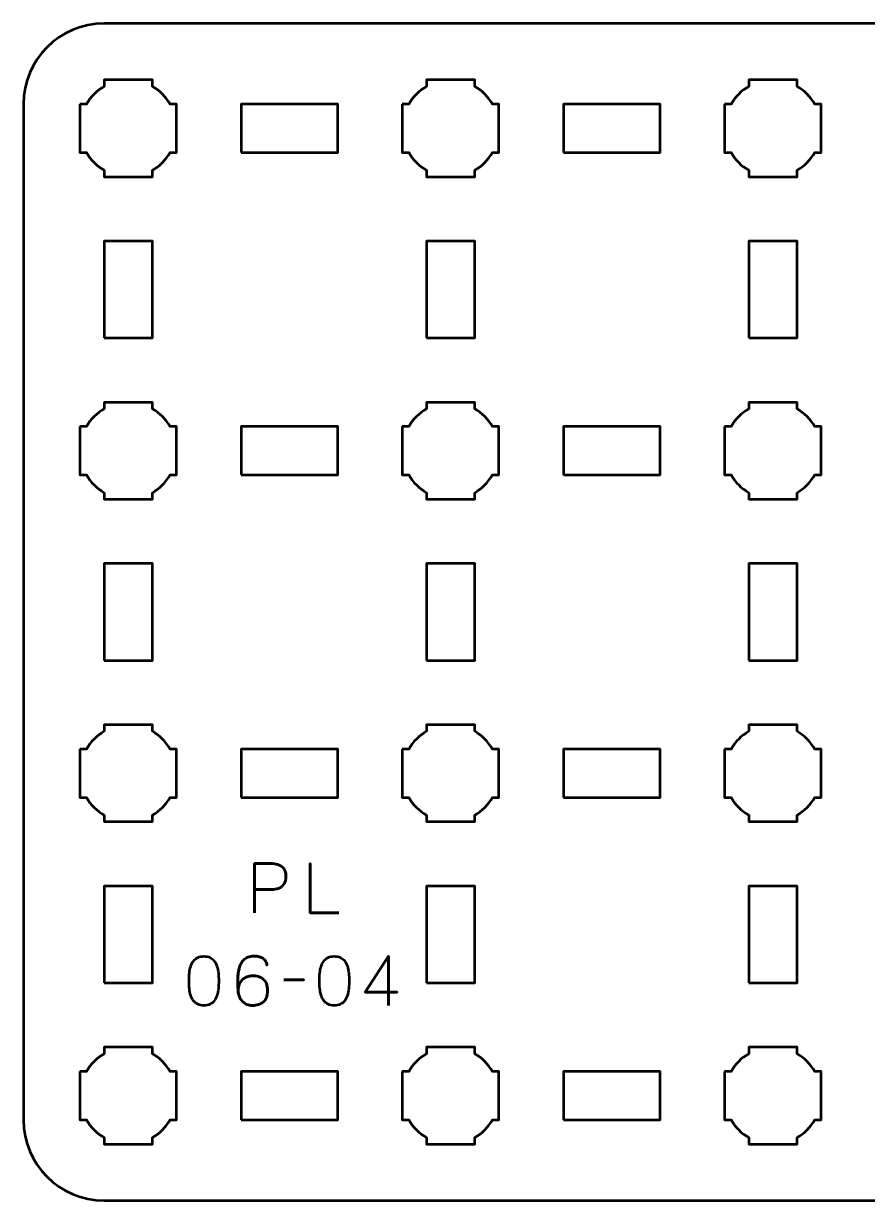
# Model space of a CAD drawing. Header units: centimetres. Extents: x -16.1 to -4.8, y -18.5 to -11.2.
# Drawn here: x -16.15 to -10.91, y -18.5 to -11.2 of the extents above; entities that cross this region are included whole.
import ezdxf

# ---------------------------------------------------------------- set-up
doc = ezdxf.new("R2010")
doc.units = ezdxf.units.CM
doc.header["$MEASUREMENT"] = 0
doc.layers.add('Layer 1', color=7, linetype='Continuous')

msp = doc.modelspace()

# ---------------------------------------------------------------- linework, layer by layer
at = {"layer": 'Layer 1', "lineweight": 53}
for points in [[(-14.8, -12), (-14.2, -12), (-14.2, -11.7), (-14.8, -11.7), (-14.8, -12)], [(-12.8, -12), (-12.2, -12), (-12.2, -11.7), (-12.8, -11.7), (-12.8, -12)], [(-15.65, -13.15), (-15.35, -13.15), (-15.35, -12.55), (-15.65, -12.55), (-15.65, -13.15)], [(-13.65, -13.15), (-13.35, -13.15), (-13.35, -12.55), (-13.65, -12.55), (-13.65, -13.15)], [(-11.65, -13.15), (-11.35, -13.15), (-11.35, -12.55), (-11.65, -12.55), (-11.65, -13.15)], [(-14.8, -14), (-14.2, -14), (-14.2, -13.7), (-14.8, -13.7), (-14.8, -14)], [(-12.8, -14), (-12.2, -14), (-12.2, -13.7), (-12.8, -13.7), (-12.8, -14)], [(-15.65, -15.15), (-15.35, -15.15), (-15.35, -14.55), (-15.65, -14.55), (-15.65, -15.15)], [(-13.65, -15.15), (-13.35, -15.15), (-13.35, -14.55), (-13.65, -14.55), (-13.65, -15.15)], [(-11.65, -15.15), (-11.35, -15.15), (-11.35, -14.55), (-11.65, -14.55), (-11.65, -15.15)], [(-14.8, -16), (-14.2, -16), (-14.2, -15.7), (-14.8, -15.7), (-14.8, -16)], [(-12.8, -16), (-12.2, -16), (-12.2, -15.7), (-12.8, -15.7), (-12.8, -16)], [(-15.65, -17.15), (-15.35, -17.15), (-15.35, -16.55), (-15.65, -16.55), (-15.65, -17.15)], [(-13.65, -17.15), (-13.35, -17.15), (-13.35, -16.55), (-13.65, -16.55), (-13.65, -17.15)], [(-11.65, -17.15), (-11.35, -17.15), (-11.35, -16.55), (-11.65, -16.55), (-11.65, -17.15)], [(-14.8, -18), (-14.2, -18), (-14.2, -17.7), (-14.8, -17.7), (-14.8, -18)], [(-12.8, -18), (-12.2, -18), (-12.2, -17.7), (-12.8, -17.7), (-12.8, -18)]]:
    msp.add_lwpolyline(points, close=True, dxfattribs=at)
for points, knots in [([(-16.15, -18), (-16.15, -18), (-16.15, -11.7), (-16.15, -11.7), (-16.15, -11.7), (-16.15, -11.42391), (-15.92609, -11.2), (-15.65, -11.2), (-15.65, -11.2), (-15.65, -11.2), (-5.35, -11.2), (-5.35, -11.2), (-5.35, -11.2), (-5.07391, -11.2), (-4.85, -11.42391), (-4.85, -11.7), (-4.85, -11.7), (-4.85, -11.7), (-4.85, -18), (-4.85, -18), (-4.85, -18), (-4.85, -18.27609), (-5.07391, -18.5), (-5.35, -18.5), (-5.35, -18.5), (-5.35, -18.5), (-15.65, -18.5), (-15.65, -18.5), (-15.65, -18.5), (-15.92609, -18.5), (-16.15, -18.27609), (-16.15, -18)], [0, 0, 0, 0, 0.125, 0.125, 0.125, 0.125, 0.25, 0.25, 0.25, 0.25, 0.375, 0.375, 0.375, 0.375, 0.5, 0.5, 0.5, 0.5, 0.625, 0.625, 0.625, 0.625, 0.75, 0.75, 0.75, 0.75, 0.875, 0.875, 0.875, 0.875, 1, 1, 1, 1]), ([(-15.8, -11.7), (-15.8, -11.7), (-15.75985, -11.7), (-15.75985, -11.7), (-15.75985, -11.7), (-15.7335, -11.65447), (-15.69553, -11.6165), (-15.65, -11.59015), (-15.65, -11.59015), (-15.65, -11.59015), (-15.65, -11.55), (-15.65, -11.55), (-15.65, -11.55), (-15.65, -11.55), (-15.5, -11.55), (-15.5, -11.55), (-15.5, -11.55), (-15.5, -11.55), (-15.35, -11.55), (-15.35, -11.55), (-15.35, -11.55), (-15.35, -11.55), (-15.35, -11.59015), (-15.35, -11.59015), (-15.35, -11.59015), (-15.30447, -11.6165), (-15.2665, -11.65447), (-15.24015, -11.7), (-15.24015, -11.7), (-15.24015, -11.7), (-15.2, -11.7), (-15.2, -11.7), (-15.2, -11.7), (-15.2, -11.7), (-15.2, -11.85), (-15.2, -11.85), (-15.2, -11.85), (-15.2, -11.85), (-15.2, -12), (-15.2, -12), (-15.2, -12), (-15.2, -12), (-15.24015, -12), (-15.24015, -12), (-15.24015, -12), (-15.2665, -12.04553), (-15.30447, -12.0835), (-15.35, -12.10985), (-15.35, -12.10985), (-15.35, -12.10985), (-15.35, -12.15), (-15.35, -12.15), (-15.35, -12.15), (-15.35, -12.15), (-15.5, -12.15), (-15.5, -12.15), (-15.5, -12.15), (-15.5, -12.15), (-15.65, -12.15), (-15.65, -12.15), (-15.65, -12.15), (-15.65, -12.15), (-15.65, -12.10985), (-15.65, -12.10985), (-15.65, -12.10985), (-15.69553, -12.0835), (-15.7335, -12.04553), (-15.75985, -12), (-15.75985, -12), (-15.75985, -12), (-15.8, -12), (-15.8, -12), (-15.8, -12), (-15.8, -12), (-15.8, -11.85), (-15.8, -11.85), (-15.8, -11.85), (-15.8, -11.85), (-15.8, -11.7), (-15.8, -11.7)], [0, 0, 0, 0, 0.05, 0.05, 0.05, 0.05, 0.1, 0.1, 0.1, 0.1, 0.15, 0.15, 0.15, 0.15, 0.2, 0.2, 0.2, 0.2, 0.25, 0.25, 0.25, 0.25, 0.3, 0.3, 0.3, 0.3, 0.35, 0.35, 0.35, 0.35, 0.4, 0.4, 0.4, 0.4, 0.45, 0.45, 0.45, 0.45, 0.5, 0.5, 0.5, 0.5, 0.55, 0.55, 0.55, 0.55, 0.6, 0.6, 0.6, 0.6, 0.65, 0.65, 0.65, 0.65, 0.7, 0.7, 0.7, 0.7, 0.75, 0.75, 0.75, 0.75, 0.8, 0.8, 0.8, 0.8, 0.85, 0.85, 0.85, 0.85, 0.9, 0.9, 0.9, 0.9, 0.95, 0.95, 0.95, 0.95, 1, 1, 1, 1]), ([(-13.8, -11.7), (-13.8, -11.7), (-13.75985, -11.7), (-13.75985, -11.7), (-13.75985, -11.7), (-13.7335, -11.65447), (-13.69553, -11.6165), (-13.65, -11.59015), (-13.65, -11.59015), (-13.65, -11.59015), (-13.65, -11.55), (-13.65, -11.55), (-13.65, -11.55), (-13.65, -11.55), (-13.5, -11.55), (-13.5, -11.55), (-13.5, -11.55), (-13.5, -11.55), (-13.35, -11.55), (-13.35, -11.55), (-13.35, -11.55), (-13.35, -11.55), (-13.35, -11.59015), (-13.35, -11.59015), (-13.35, -11.59015), (-13.30447, -11.6165), (-13.2665, -11.65447), (-13.24015, -11.7), (-13.24015, -11.7), (-13.24015, -11.7), (-13.2, -11.7), (-13.2, -11.7), (-13.2, -11.7), (-13.2, -11.7), (-13.2, -11.85), (-13.2, -11.85), (-13.2, -11.85), (-13.2, -11.85), (-13.2, -12), (-13.2, -12), (-13.2, -12), (-13.2, -12), (-13.24015, -12), (-13.24015, -12), (-13.24015, -12), (-13.2665, -12.04553), (-13.30447, -12.0835), (-13.35, -12.10985), (-13.35, -12.10985), (-13.35, -12.10985), (-13.35, -12.15), (-13.35, -12.15), (-13.35, -12.15), (-13.35, -12.15), (-13.5, -12.15), (-13.5, -12.15), (-13.5, -12.15), (-13.5, -12.15), (-13.65, -12.15), (-13.65, -12.15), (-13.65, -12.15), (-13.65, -12.15), (-13.65, -12.10985), (-13.65, -12.10985), (-13.65, -12.10985), (-13.69553, -12.0835), (-13.7335, -12.04553), (-13.75985, -12), (-13.75985, -12), (-13.75985, -12), (-13.8, -12), (-13.8, -12), (-13.8, -12), (-13.8, -12), (-13.8, -11.85), (-13.8, -11.85), (-13.8, -11.85), (-13.8, -11.85), (-13.8, -11.7), (-13.8, -11.7)], [0, 0, 0, 0, 0.05, 0.05, 0.05, 0.05, 0.1, 0.1, 0.1, 0.1, 0.15, 0.15, 0.15, 0.15, 0.2, 0.2, 0.2, 0.2, 0.25, 0.25, 0.25, 0.25, 0.3, 0.3, 0.3, 0.3, 0.35, 0.35, 0.35, 0.35, 0.4, 0.4, 0.4, 0.4, 0.45, 0.45, 0.45, 0.45, 0.5, 0.5, 0.5, 0.5, 0.55, 0.55, 0.55, 0.55, 0.6, 0.6, 0.6, 0.6, 0.65, 0.65, 0.65, 0.65, 0.7, 0.7, 0.7, 0.7, 0.75, 0.75, 0.75, 0.75, 0.8, 0.8, 0.8, 0.8, 0.85, 0.85, 0.85, 0.85, 0.9, 0.9, 0.9, 0.9, 0.95, 0.95, 0.95, 0.95, 1, 1, 1, 1]), ([(-11.8, -11.7), (-11.8, -11.7), (-11.75985, -11.7), (-11.75985, -11.7), (-11.75985, -11.7), (-11.7335, -11.65447), (-11.69553, -11.6165), (-11.65, -11.59015), (-11.65, -11.59015), (-11.65, -11.59015), (-11.65, -11.55), (-11.65, -11.55), (-11.65, -11.55), (-11.65, -11.55), (-11.5, -11.55), (-11.5, -11.55), (-11.5, -11.55), (-11.5, -11.55), (-11.35, -11.55), (-11.35, -11.55), (-11.35, -11.55), (-11.35, -11.55), (-11.35, -11.59015), (-11.35, -11.59015), (-11.35, -11.59015), (-11.30447, -11.6165), (-11.2665, -11.65447), (-11.24015, -11.7), (-11.24015, -11.7), (-11.24015, -11.7), (-11.2, -11.7), (-11.2, -11.7), (-11.2, -11.7), (-11.2, -11.7), (-11.2, -11.85), (-11.2, -11.85), (-11.2, -11.85), (-11.2, -11.85), (-11.2, -12), (-11.2, -12), (-11.2, -12), (-11.2, -12), (-11.24015, -12), (-11.24015, -12), (-11.24015, -12), (-11.2665, -12.04553), (-11.30447, -12.0835), (-11.35, -12.10985), (-11.35, -12.10985), (-11.35, -12.10985), (-11.35, -12.15), (-11.35, -12.15), (-11.35, -12.15), (-11.35, -12.15), (-11.5, -12.15), (-11.5, -12.15), (-11.5, -12.15), (-11.5, -12.15), (-11.65, -12.15), (-11.65, -12.15), (-11.65, -12.15), (-11.65, -12.15), (-11.65, -12.10985), (-11.65, -12.10985), (-11.65, -12.10985), (-11.69553, -12.0835), (-11.7335, -12.04553), (-11.75985, -12), (-11.75985, -12), (-11.75985, -12), (-11.8, -12), (-11.8, -12), (-11.8, -12), (-11.8, -12), (-11.8, -11.85), (-11.8, -11.85), (-11.8, -11.85), (-11.8, -11.85), (-11.8, -11.7), (-11.8, -11.7)], [0, 0, 0, 0, 0.05, 0.05, 0.05, 0.05, 0.1, 0.1, 0.1, 0.1, 0.15, 0.15, 0.15, 0.15, 0.2, 0.2, 0.2, 0.2, 0.25, 0.25, 0.25, 0.25, 0.3, 0.3, 0.3, 0.3, 0.35, 0.35, 0.35, 0.35, 0.4, 0.4, 0.4, 0.4, 0.45, 0.45, 0.45, 0.45, 0.5, 0.5, 0.5, 0.5, 0.55, 0.55, 0.55, 0.55, 0.6, 0.6, 0.6, 0.6, 0.65, 0.65, 0.65, 0.65, 0.7, 0.7, 0.7, 0.7, 0.75, 0.75, 0.75, 0.75, 0.8, 0.8, 0.8, 0.8, 0.85, 0.85, 0.85, 0.85, 0.9, 0.9, 0.9, 0.9, 0.95, 0.95, 0.95, 0.95, 1, 1, 1, 1]), ([(-15.8, -13.7), (-15.8, -13.7), (-15.75985, -13.7), (-15.75985, -13.7), (-15.75985, -13.7), (-15.7335, -13.65447), (-15.69553, -13.6165), (-15.65, -13.59015), (-15.65, -13.59015), (-15.65, -13.59015), (-15.65, -13.55), (-15.65, -13.55), (-15.65, -13.55), (-15.65, -13.55), (-15.5, -13.55), (-15.5, -13.55), (-15.5, -13.55), (-15.5, -13.55), (-15.35, -13.55), (-15.35, -13.55), (-15.35, -13.55), (-15.35, -13.55), (-15.35, -13.59015), (-15.35, -13.59015), (-15.35, -13.59015), (-15.30447, -13.6165), (-15.2665, -13.65447), (-15.24015, -13.7), (-15.24015, -13.7), (-15.24015, -13.7), (-15.2, -13.7), (-15.2, -13.7), (-15.2, -13.7), (-15.2, -13.7), (-15.2, -13.85), (-15.2, -13.85), (-15.2, -13.85), (-15.2, -13.85), (-15.2, -14), (-15.2, -14), (-15.2, -14), (-15.2, -14), (-15.24015, -14), (-15.24015, -14), (-15.24015, -14), (-15.2665, -14.04553), (-15.30447, -14.0835), (-15.35, -14.10985), (-15.35, -14.10985), (-15.35, -14.10985), (-15.35, -14.15), (-15.35, -14.15), (-15.35, -14.15), (-15.35, -14.15), (-15.5, -14.15), (-15.5, -14.15), (-15.5, -14.15), (-15.5, -14.15), (-15.65, -14.15), (-15.65, -14.15), (-15.65, -14.15), (-15.65, -14.15), (-15.65, -14.10985), (-15.65, -14.10985), (-15.65, -14.10985), (-15.69553, -14.0835), (-15.7335, -14.04553), (-15.75985, -14), (-15.75985, -14), (-15.75985, -14), (-15.8, -14), (-15.8, -14), (-15.8, -14), (-15.8, -14), (-15.8, -13.85), (-15.8, -13.85), (-15.8, -13.85), (-15.8, -13.85), (-15.8, -13.7), (-15.8, -13.7)], [0, 0, 0, 0, 0.05, 0.05, 0.05, 0.05, 0.1, 0.1, 0.1, 0.1, 0.15, 0.15, 0.15, 0.15, 0.2, 0.2, 0.2, 0.2, 0.25, 0.25, 0.25, 0.25, 0.3, 0.3, 0.3, 0.3, 0.35, 0.35, 0.35, 0.35, 0.4, 0.4, 0.4, 0.4, 0.45, 0.45, 0.45, 0.45, 0.5, 0.5, 0.5, 0.5, 0.55, 0.55, 0.55, 0.55, 0.6, 0.6, 0.6, 0.6, 0.65, 0.65, 0.65, 0.65, 0.7, 0.7, 0.7, 0.7, 0.75, 0.75, 0.75, 0.75, 0.8, 0.8, 0.8, 0.8, 0.85, 0.85, 0.85, 0.85, 0.9, 0.9, 0.9, 0.9, 0.95, 0.95, 0.95, 0.95, 1, 1, 1, 1]), ([(-13.8, -13.7), (-13.8, -13.7), (-13.75985, -13.7), (-13.75985, -13.7), (-13.75985, -13.7), (-13.7335, -13.65447), (-13.69553, -13.6165), (-13.65, -13.59015), (-13.65, -13.59015), (-13.65, -13.59015), (-13.65, -13.55), (-13.65, -13.55), (-13.65, -13.55), (-13.65, -13.55), (-13.5, -13.55), (-13.5, -13.55), (-13.5, -13.55), (-13.5, -13.55), (-13.35, -13.55), (-13.35, -13.55), (-13.35, -13.55), (-13.35, -13.55), (-13.35, -13.59015), (-13.35, -13.59015), (-13.35, -13.59015), (-13.30447, -13.6165), (-13.2665, -13.65447), (-13.24015, -13.7), (-13.24015, -13.7), (-13.24015, -13.7), (-13.2, -13.7), (-13.2, -13.7), (-13.2, -13.7), (-13.2, -13.7), (-13.2, -13.85), (-13.2, -13.85), (-13.2, -13.85), (-13.2, -13.85), (-13.2, -14), (-13.2, -14), (-13.2, -14), (-13.2, -14), (-13.24015, -14), (-13.24015, -14), (-13.24015, -14), (-13.2665, -14.04553), (-13.30447, -14.0835), (-13.35, -14.10985), (-13.35, -14.10985), (-13.35, -14.10985), (-13.35, -14.15), (-13.35, -14.15), (-13.35, -14.15), (-13.35, -14.15), (-13.5, -14.15), (-13.5, -14.15), (-13.5, -14.15), (-13.5, -14.15), (-13.65, -14.15), (-13.65, -14.15), (-13.65, -14.15), (-13.65, -14.15), (-13.65, -14.10985), (-13.65, -14.10985), (-13.65, -14.10985), (-13.69553, -14.0835), (-13.7335, -14.04553), (-13.75985, -14), (-13.75985, -14), (-13.75985, -14), (-13.8, -14), (-13.8, -14), (-13.8, -14), (-13.8, -14), (-13.8, -13.85), (-13.8, -13.85), (-13.8, -13.85), (-13.8, -13.85), (-13.8, -13.7), (-13.8, -13.7)], [0, 0, 0, 0, 0.05, 0.05, 0.05, 0.05, 0.1, 0.1, 0.1, 0.1, 0.15, 0.15, 0.15, 0.15, 0.2, 0.2, 0.2, 0.2, 0.25, 0.25, 0.25, 0.25, 0.3, 0.3, 0.3, 0.3, 0.35, 0.35, 0.35, 0.35, 0.4, 0.4, 0.4, 0.4, 0.45, 0.45, 0.45, 0.45, 0.5, 0.5, 0.5, 0.5, 0.55, 0.55, 0.55, 0.55, 0.6, 0.6, 0.6, 0.6, 0.65, 0.65, 0.65, 0.65, 0.7, 0.7, 0.7, 0.7, 0.75, 0.75, 0.75, 0.75, 0.8, 0.8, 0.8, 0.8, 0.85, 0.85, 0.85, 0.85, 0.9, 0.9, 0.9, 0.9, 0.95, 0.95, 0.95, 0.95, 1, 1, 1, 1]), ([(-11.8, -13.7), (-11.8, -13.7), (-11.75985, -13.7), (-11.75985, -13.7), (-11.75985, -13.7), (-11.7335, -13.65447), (-11.69553, -13.6165), (-11.65, -13.59015), (-11.65, -13.59015), (-11.65, -13.59015), (-11.65, -13.55), (-11.65, -13.55), (-11.65, -13.55), (-11.65, -13.55), (-11.5, -13.55), (-11.5, -13.55), (-11.5, -13.55), (-11.5, -13.55), (-11.35, -13.55), (-11.35, -13.55), (-11.35, -13.55), (-11.35, -13.55), (-11.35, -13.59015), (-11.35, -13.59015), (-11.35, -13.59015), (-11.30447, -13.6165), (-11.2665, -13.65447), (-11.24015, -13.7), (-11.24015, -13.7), (-11.24015, -13.7), (-11.2, -13.7), (-11.2, -13.7), (-11.2, -13.7), (-11.2, -13.7), (-11.2, -13.85), (-11.2, -13.85), (-11.2, -13.85), (-11.2, -13.85), (-11.2, -14), (-11.2, -14), (-11.2, -14), (-11.2, -14), (-11.24015, -14), (-11.24015, -14), (-11.24015, -14), (-11.2665, -14.04553), (-11.30447, -14.0835), (-11.35, -14.10985), (-11.35, -14.10985), (-11.35, -14.10985), (-11.35, -14.15), (-11.35, -14.15), (-11.35, -14.15), (-11.35, -14.15), (-11.5, -14.15), (-11.5, -14.15), (-11.5, -14.15), (-11.5, -14.15), (-11.65, -14.15), (-11.65, -14.15), (-11.65, -14.15), (-11.65, -14.15), (-11.65, -14.10985), (-11.65, -14.10985), (-11.65, -14.10985), (-11.69553, -14.0835), (-11.7335, -14.04553), (-11.75985, -14), (-11.75985, -14), (-11.75985, -14), (-11.8, -14), (-11.8, -14), (-11.8, -14), (-11.8, -14), (-11.8, -13.85), (-11.8, -13.85), (-11.8, -13.85), (-11.8, -13.85), (-11.8, -13.7), (-11.8, -13.7)], [0, 0, 0, 0, 0.05, 0.05, 0.05, 0.05, 0.1, 0.1, 0.1, 0.1, 0.15, 0.15, 0.15, 0.15, 0.2, 0.2, 0.2, 0.2, 0.25, 0.25, 0.25, 0.25, 0.3, 0.3, 0.3, 0.3, 0.35, 0.35, 0.35, 0.35, 0.4, 0.4, 0.4, 0.4, 0.45, 0.45, 0.45, 0.45, 0.5, 0.5, 0.5, 0.5, 0.55, 0.55, 0.55, 0.55, 0.6, 0.6, 0.6, 0.6, 0.65, 0.65, 0.65, 0.65, 0.7, 0.7, 0.7, 0.7, 0.75, 0.75, 0.75, 0.75, 0.8, 0.8, 0.8, 0.8, 0.85, 0.85, 0.85, 0.85, 0.9, 0.9, 0.9, 0.9, 0.95, 0.95, 0.95, 0.95, 1, 1, 1, 1]), ([(-15.8, -15.7), (-15.8, -15.7), (-15.75985, -15.7), (-15.75985, -15.7), (-15.75985, -15.7), (-15.7335, -15.65447), (-15.69553, -15.6165), (-15.65, -15.59015), (-15.65, -15.59015), (-15.65, -15.59015), (-15.65, -15.55), (-15.65, -15.55), (-15.65, -15.55), (-15.65, -15.55), (-15.5, -15.55), (-15.5, -15.55), (-15.5, -15.55), (-15.5, -15.55), (-15.35, -15.55), (-15.35, -15.55), (-15.35, -15.55), (-15.35, -15.55), (-15.35, -15.59015), (-15.35, -15.59015), (-15.35, -15.59015), (-15.30447, -15.6165), (-15.2665, -15.65447), (-15.24015, -15.7), (-15.24015, -15.7), (-15.24015, -15.7), (-15.2, -15.7), (-15.2, -15.7), (-15.2, -15.7), (-15.2, -15.7), (-15.2, -15.85), (-15.2, -15.85), (-15.2, -15.85), (-15.2, -15.85), (-15.2, -16), (-15.2, -16), (-15.2, -16), (-15.2, -16), (-15.24015, -16), (-15.24015, -16), (-15.24015, -16), (-15.2665, -16.04553), (-15.30447, -16.0835), (-15.35, -16.10985), (-15.35, -16.10985), (-15.35, -16.10985), (-15.35, -16.15), (-15.35, -16.15), (-15.35, -16.15), (-15.35, -16.15), (-15.5, -16.15), (-15.5, -16.15), (-15.5, -16.15), (-15.5, -16.15), (-15.65, -16.15), (-15.65, -16.15), (-15.65, -16.15), (-15.65, -16.15), (-15.65, -16.10985), (-15.65, -16.10985), (-15.65, -16.10985), (-15.69553, -16.0835), (-15.7335, -16.04553), (-15.75985, -16), (-15.75985, -16), (-15.75985, -16), (-15.8, -16), (-15.8, -16), (-15.8, -16), (-15.8, -16), (-15.8, -15.85), (-15.8, -15.85), (-15.8, -15.85), (-15.8, -15.85), (-15.8, -15.7), (-15.8, -15.7)], [0, 0, 0, 0, 0.05, 0.05, 0.05, 0.05, 0.1, 0.1, 0.1, 0.1, 0.15, 0.15, 0.15, 0.15, 0.2, 0.2, 0.2, 0.2, 0.25, 0.25, 0.25, 0.25, 0.3, 0.3, 0.3, 0.3, 0.35, 0.35, 0.35, 0.35, 0.4, 0.4, 0.4, 0.4, 0.45, 0.45, 0.45, 0.45, 0.5, 0.5, 0.5, 0.5, 0.55, 0.55, 0.55, 0.55, 0.6, 0.6, 0.6, 0.6, 0.65, 0.65, 0.65, 0.65, 0.7, 0.7, 0.7, 0.7, 0.75, 0.75, 0.75, 0.75, 0.8, 0.8, 0.8, 0.8, 0.85, 0.85, 0.85, 0.85, 0.9, 0.9, 0.9, 0.9, 0.95, 0.95, 0.95, 0.95, 1, 1, 1, 1]), ([(-13.8, -15.7), (-13.8, -15.7), (-13.75985, -15.7), (-13.75985, -15.7), (-13.75985, -15.7), (-13.7335, -15.65447), (-13.69553, -15.6165), (-13.65, -15.59015), (-13.65, -15.59015), (-13.65, -15.59015), (-13.65, -15.55), (-13.65, -15.55), (-13.65, -15.55), (-13.65, -15.55), (-13.5, -15.55), (-13.5, -15.55), (-13.5, -15.55), (-13.5, -15.55), (-13.35, -15.55), (-13.35, -15.55), (-13.35, -15.55), (-13.35, -15.55), (-13.35, -15.59015), (-13.35, -15.59015), (-13.35, -15.59015), (-13.30447, -15.6165), (-13.2665, -15.65447), (-13.24015, -15.7), (-13.24015, -15.7), (-13.24015, -15.7), (-13.2, -15.7), (-13.2, -15.7), (-13.2, -15.7), (-13.2, -15.7), (-13.2, -15.85), (-13.2, -15.85), (-13.2, -15.85), (-13.2, -15.85), (-13.2, -16), (-13.2, -16), (-13.2, -16), (-13.2, -16), (-13.24015, -16), (-13.24015, -16), (-13.24015, -16), (-13.2665, -16.04553), (-13.30447, -16.0835), (-13.35, -16.10985), (-13.35, -16.10985), (-13.35, -16.10985), (-13.35, -16.15), (-13.35, -16.15), (-13.35, -16.15), (-13.35, -16.15), (-13.5, -16.15), (-13.5, -16.15), (-13.5, -16.15), (-13.5, -16.15), (-13.65, -16.15), (-13.65, -16.15), (-13.65, -16.15), (-13.65, -16.15), (-13.65, -16.10985), (-13.65, -16.10985), (-13.65, -16.10985), (-13.69553, -16.0835), (-13.7335, -16.04553), (-13.75985, -16), (-13.75985, -16), (-13.75985, -16), (-13.8, -16), (-13.8, -16), (-13.8, -16), (-13.8, -16), (-13.8, -15.85), (-13.8, -15.85), (-13.8, -15.85), (-13.8, -15.85), (-13.8, -15.7), (-13.8, -15.7)], [0, 0, 0, 0, 0.05, 0.05, 0.05, 0.05, 0.1, 0.1, 0.1, 0.1, 0.15, 0.15, 0.15, 0.15, 0.2, 0.2, 0.2, 0.2, 0.25, 0.25, 0.25, 0.25, 0.3, 0.3, 0.3, 0.3, 0.35, 0.35, 0.35, 0.35, 0.4, 0.4, 0.4, 0.4, 0.45, 0.45, 0.45, 0.45, 0.5, 0.5, 0.5, 0.5, 0.55, 0.55, 0.55, 0.55, 0.6, 0.6, 0.6, 0.6, 0.65, 0.65, 0.65, 0.65, 0.7, 0.7, 0.7, 0.7, 0.75, 0.75, 0.75, 0.75, 0.8, 0.8, 0.8, 0.8, 0.85, 0.85, 0.85, 0.85, 0.9, 0.9, 0.9, 0.9, 0.95, 0.95, 0.95, 0.95, 1, 1, 1, 1]), ([(-11.8, -15.7), (-11.8, -15.7), (-11.75985, -15.7), (-11.75985, -15.7), (-11.75985, -15.7), (-11.7335, -15.65447), (-11.69553, -15.6165), (-11.65, -15.59015), (-11.65, -15.59015), (-11.65, -15.59015), (-11.65, -15.55), (-11.65, -15.55), (-11.65, -15.55), (-11.65, -15.55), (-11.5, -15.55), (-11.5, -15.55), (-11.5, -15.55), (-11.5, -15.55), (-11.35, -15.55), (-11.35, -15.55), (-11.35, -15.55), (-11.35, -15.55), (-11.35, -15.59015), (-11.35, -15.59015), (-11.35, -15.59015), (-11.30447, -15.6165), (-11.2665, -15.65447), (-11.24015, -15.7), (-11.24015, -15.7), (-11.24015, -15.7), (-11.2, -15.7), (-11.2, -15.7), (-11.2, -15.7), (-11.2, -15.7), (-11.2, -15.85), (-11.2, -15.85), (-11.2, -15.85), (-11.2, -15.85), (-11.2, -16), (-11.2, -16), (-11.2, -16), (-11.2, -16), (-11.24015, -16), (-11.24015, -16), (-11.24015, -16), (-11.2665, -16.04553), (-11.30447, -16.0835), (-11.35, -16.10985), (-11.35, -16.10985), (-11.35, -16.10985), (-11.35, -16.15), (-11.35, -16.15), (-11.35, -16.15), (-11.35, -16.15), (-11.5, -16.15), (-11.5, -16.15), (-11.5, -16.15), (-11.5, -16.15), (-11.65, -16.15), (-11.65, -16.15), (-11.65, -16.15), (-11.65, -16.15), (-11.65, -16.10985), (-11.65, -16.10985), (-11.65, -16.10985), (-11.69553, -16.0835), (-11.7335, -16.04553), (-11.75985, -16), (-11.75985, -16), (-11.75985, -16), (-11.8, -16), (-11.8, -16), (-11.8, -16), (-11.8, -16), (-11.8, -15.85), (-11.8, -15.85), (-11.8, -15.85), (-11.8, -15.85), (-11.8, -15.7), (-11.8, -15.7)], [0, 0, 0, 0, 0.05, 0.05, 0.05, 0.05, 0.1, 0.1, 0.1, 0.1, 0.15, 0.15, 0.15, 0.15, 0.2, 0.2, 0.2, 0.2, 0.25, 0.25, 0.25, 0.25, 0.3, 0.3, 0.3, 0.3, 0.35, 0.35, 0.35, 0.35, 0.4, 0.4, 0.4, 0.4, 0.45, 0.45, 0.45, 0.45, 0.5, 0.5, 0.5, 0.5, 0.55, 0.55, 0.55, 0.55, 0.6, 0.6, 0.6, 0.6, 0.65, 0.65, 0.65, 0.65, 0.7, 0.7, 0.7, 0.7, 0.75, 0.75, 0.75, 0.75, 0.8, 0.8, 0.8, 0.8, 0.85, 0.85, 0.85, 0.85, 0.9, 0.9, 0.9, 0.9, 0.95, 0.95, 0.95, 0.95, 1, 1, 1, 1]), ([(-15.8, -17.7), (-15.8, -17.7), (-15.75985, -17.7), (-15.75985, -17.7), (-15.75985, -17.7), (-15.7335, -17.65447), (-15.69553, -17.6165), (-15.65, -17.59015), (-15.65, -17.59015), (-15.65, -17.59015), (-15.65, -17.55), (-15.65, -17.55), (-15.65, -17.55), (-15.65, -17.55), (-15.5, -17.55), (-15.5, -17.55), (-15.5, -17.55), (-15.5, -17.55), (-15.35, -17.55), (-15.35, -17.55), (-15.35, -17.55), (-15.35, -17.55), (-15.35, -17.59015), (-15.35, -17.59015), (-15.35, -17.59015), (-15.30447, -17.6165), (-15.2665, -17.65447), (-15.24015, -17.7), (-15.24015, -17.7), (-15.24015, -17.7), (-15.2, -17.7), (-15.2, -17.7), (-15.2, -17.7), (-15.2, -17.7), (-15.2, -17.85), (-15.2, -17.85), (-15.2, -17.85), (-15.2, -17.85), (-15.2, -18), (-15.2, -18), (-15.2, -18), (-15.2, -18), (-15.24015, -18), (-15.24015, -18), (-15.24015, -18), (-15.2665, -18.04553), (-15.30447, -18.0835), (-15.35, -18.10985), (-15.35, -18.10985), (-15.35, -18.10985), (-15.35, -18.15), (-15.35, -18.15), (-15.35, -18.15), (-15.35, -18.15), (-15.5, -18.15), (-15.5, -18.15), (-15.5, -18.15), (-15.5, -18.15), (-15.65, -18.15), (-15.65, -18.15), (-15.65, -18.15), (-15.65, -18.15), (-15.65, -18.10985), (-15.65, -18.10985), (-15.65, -18.10985), (-15.69553, -18.0835), (-15.7335, -18.04553), (-15.75985, -18), (-15.75985, -18), (-15.75985, -18), (-15.8, -18), (-15.8, -18), (-15.8, -18), (-15.8, -18), (-15.8, -17.85), (-15.8, -17.85), (-15.8, -17.85), (-15.8, -17.85), (-15.8, -17.7), (-15.8, -17.7)], [0, 0, 0, 0, 0.05, 0.05, 0.05, 0.05, 0.1, 0.1, 0.1, 0.1, 0.15, 0.15, 0.15, 0.15, 0.2, 0.2, 0.2, 0.2, 0.25, 0.25, 0.25, 0.25, 0.3, 0.3, 0.3, 0.3, 0.35, 0.35, 0.35, 0.35, 0.4, 0.4, 0.4, 0.4, 0.45, 0.45, 0.45, 0.45, 0.5, 0.5, 0.5, 0.5, 0.55, 0.55, 0.55, 0.55, 0.6, 0.6, 0.6, 0.6, 0.65, 0.65, 0.65, 0.65, 0.7, 0.7, 0.7, 0.7, 0.75, 0.75, 0.75, 0.75, 0.8, 0.8, 0.8, 0.8, 0.85, 0.85, 0.85, 0.85, 0.9, 0.9, 0.9, 0.9, 0.95, 0.95, 0.95, 0.95, 1, 1, 1, 1]), ([(-13.8, -17.7), (-13.8, -17.7), (-13.75985, -17.7), (-13.75985, -17.7), (-13.75985, -17.7), (-13.7335, -17.65447), (-13.69553, -17.6165), (-13.65, -17.59015), (-13.65, -17.59015), (-13.65, -17.59015), (-13.65, -17.55), (-13.65, -17.55), (-13.65, -17.55), (-13.65, -17.55), (-13.5, -17.55), (-13.5, -17.55), (-13.5, -17.55), (-13.5, -17.55), (-13.35, -17.55), (-13.35, -17.55), (-13.35, -17.55), (-13.35, -17.55), (-13.35, -17.59015), (-13.35, -17.59015), (-13.35, -17.59015), (-13.30447, -17.6165), (-13.2665, -17.65447), (-13.24015, -17.7), (-13.24015, -17.7), (-13.24015, -17.7), (-13.2, -17.7), (-13.2, -17.7), (-13.2, -17.7), (-13.2, -17.7), (-13.2, -17.85), (-13.2, -17.85), (-13.2, -17.85), (-13.2, -17.85), (-13.2, -18), (-13.2, -18), (-13.2, -18), (-13.2, -18), (-13.24015, -18), (-13.24015, -18), (-13.24015, -18), (-13.2665, -18.04553), (-13.30447, -18.0835), (-13.35, -18.10985), (-13.35, -18.10985), (-13.35, -18.10985), (-13.35, -18.15), (-13.35, -18.15), (-13.35, -18.15), (-13.35, -18.15), (-13.5, -18.15), (-13.5, -18.15), (-13.5, -18.15), (-13.5, -18.15), (-13.65, -18.15), (-13.65, -18.15), (-13.65, -18.15), (-13.65, -18.15), (-13.65, -18.10985), (-13.65, -18.10985), (-13.65, -18.10985), (-13.69553, -18.0835), (-13.7335, -18.04553), (-13.75985, -18), (-13.75985, -18), (-13.75985, -18), (-13.8, -18), (-13.8, -18), (-13.8, -18), (-13.8, -18), (-13.8, -17.85), (-13.8, -17.85), (-13.8, -17.85), (-13.8, -17.85), (-13.8, -17.7), (-13.8, -17.7)], [0, 0, 0, 0, 0.05, 0.05, 0.05, 0.05, 0.1, 0.1, 0.1, 0.1, 0.15, 0.15, 0.15, 0.15, 0.2, 0.2, 0.2, 0.2, 0.25, 0.25, 0.25, 0.25, 0.3, 0.3, 0.3, 0.3, 0.35, 0.35, 0.35, 0.35, 0.4, 0.4, 0.4, 0.4, 0.45, 0.45, 0.45, 0.45, 0.5, 0.5, 0.5, 0.5, 0.55, 0.55, 0.55, 0.55, 0.6, 0.6, 0.6, 0.6, 0.65, 0.65, 0.65, 0.65, 0.7, 0.7, 0.7, 0.7, 0.75, 0.75, 0.75, 0.75, 0.8, 0.8, 0.8, 0.8, 0.85, 0.85, 0.85, 0.85, 0.9, 0.9, 0.9, 0.9, 0.95, 0.95, 0.95, 0.95, 1, 1, 1, 1]), ([(-11.8, -17.7), (-11.8, -17.7), (-11.75985, -17.7), (-11.75985, -17.7), (-11.75985, -17.7), (-11.7335, -17.65447), (-11.69553, -17.6165), (-11.65, -17.59015), (-11.65, -17.59015), (-11.65, -17.59015), (-11.65, -17.55), (-11.65, -17.55), (-11.65, -17.55), (-11.65, -17.55), (-11.5, -17.55), (-11.5, -17.55), (-11.5, -17.55), (-11.5, -17.55), (-11.35, -17.55), (-11.35, -17.55), (-11.35, -17.55), (-11.35, -17.55), (-11.35, -17.59015), (-11.35, -17.59015), (-11.35, -17.59015), (-11.30447, -17.6165), (-11.2665, -17.65447), (-11.24015, -17.7), (-11.24015, -17.7), (-11.24015, -17.7), (-11.2, -17.7), (-11.2, -17.7), (-11.2, -17.7), (-11.2, -17.7), (-11.2, -17.85), (-11.2, -17.85), (-11.2, -17.85), (-11.2, -17.85), (-11.2, -18), (-11.2, -18), (-11.2, -18), (-11.2, -18), (-11.24015, -18), (-11.24015, -18), (-11.24015, -18), (-11.2665, -18.04553), (-11.30447, -18.0835), (-11.35, -18.10985), (-11.35, -18.10985), (-11.35, -18.10985), (-11.35, -18.15), (-11.35, -18.15), (-11.35, -18.15), (-11.35, -18.15), (-11.5, -18.15), (-11.5, -18.15), (-11.5, -18.15), (-11.5, -18.15), (-11.65, -18.15), (-11.65, -18.15), (-11.65, -18.15), (-11.65, -18.15), (-11.65, -18.10985), (-11.65, -18.10985), (-11.65, -18.10985), (-11.69553, -18.0835), (-11.7335, -18.04553), (-11.75985, -18), (-11.75985, -18), (-11.75985, -18), (-11.8, -18), (-11.8, -18), (-11.8, -18), (-11.8, -18), (-11.8, -17.85), (-11.8, -17.85), (-11.8, -17.85), (-11.8, -17.85), (-11.8, -17.7), (-11.8, -17.7)], [0, 0, 0, 0, 0.05, 0.05, 0.05, 0.05, 0.1, 0.1, 0.1, 0.1, 0.15, 0.15, 0.15, 0.15, 0.2, 0.2, 0.2, 0.2, 0.25, 0.25, 0.25, 0.25, 0.3, 0.3, 0.3, 0.3, 0.35, 0.35, 0.35, 0.35, 0.4, 0.4, 0.4, 0.4, 0.45, 0.45, 0.45, 0.45, 0.5, 0.5, 0.5, 0.5, 0.55, 0.55, 0.55, 0.55, 0.6, 0.6, 0.6, 0.6, 0.65, 0.65, 0.65, 0.65, 0.7, 0.7, 0.7, 0.7, 0.75, 0.75, 0.75, 0.75, 0.8, 0.8, 0.8, 0.8, 0.85, 0.85, 0.85, 0.85, 0.9, 0.9, 0.9, 0.9, 0.95, 0.95, 0.95, 0.95, 1, 1, 1, 1])]:
    msp.add_open_spline(points, degree=3, knots=knots, dxfattribs=at)
at = {"layer": 'Layer 1', "color": 5, "lineweight": 53}
for points, knots in [([(-14.71716, -16.71492), (-14.71716, -16.71492), (-14.71716, -16.4097), (-14.71716, -16.4097), (-14.71716, -16.4097), (-14.71716, -16.4097), (-14.61979, -16.4097), (-14.61979, -16.4097), (-14.61979, -16.4097), (-14.60032, -16.40977), (-14.58431, -16.41196), (-14.57168, -16.41619), (-14.57168, -16.41619), (-14.55912, -16.42035), (-14.54924, -16.42614), (-14.54211, -16.43348), (-14.54211, -16.43348), (-14.53499, -16.44074), (-14.52991, -16.44907), (-14.5268, -16.45845), (-14.5268, -16.45845), (-14.52377, -16.46784), (-14.52201, -16.47764), (-14.52158, -16.48802), (-14.52158, -16.48802), (-14.52109, -16.49839), (-14.52229, -16.50855), (-14.52511, -16.51842), (-14.52511, -16.51842), (-14.528, -16.5283), (-14.53287, -16.53726), (-14.53986, -16.54531), (-14.53986, -16.54531), (-14.54677, -16.55335), (-14.55615, -16.55977), (-14.56794, -16.5645), (-14.56794, -16.5645), (-14.57972, -16.56929), (-14.59432, -16.57169), (-14.61175, -16.57183), (-14.61175, -16.57183), (-14.61175, -16.57183), (-14.71716, -16.57183), (-14.71716, -16.57183), (-14.71716, -16.57183), (-14.71716, -16.57183), (-14.61175, -16.57183), (-14.61175, -16.57183), (-14.61175, -16.57183), (-14.59468, -16.57169), (-14.58021, -16.56929), (-14.5685, -16.5645), (-14.5685, -16.5645), (-14.55672, -16.55977), (-14.54733, -16.55335), (-14.54028, -16.54531), (-14.54028, -16.54531), (-14.53329, -16.53726), (-14.52828, -16.5283), (-14.52532, -16.51842), (-14.52532, -16.51842), (-14.52236, -16.50855), (-14.52109, -16.49839), (-14.52158, -16.48802), (-14.52158, -16.48802), (-14.52201, -16.47764), (-14.52377, -16.46784), (-14.52694, -16.45845), (-14.52694, -16.45845), (-14.53005, -16.44907), (-14.53527, -16.44074), (-14.5424, -16.43348), (-14.5424, -16.43348), (-14.54959, -16.42614), (-14.55947, -16.42035), (-14.57203, -16.41619), (-14.57203, -16.41619), (-14.58466, -16.41196), (-14.60053, -16.40977), (-14.61979, -16.4097), (-14.61979, -16.4097), (-14.61979, -16.4097), (-14.71716, -16.4097), (-14.71716, -16.4097), (-14.71716, -16.4097), (-14.71716, -16.4097), (-14.71716, -16.71492), (-14.71716, -16.71492)], [0, 0, 0, 0, 0.0454545, 0.0454545, 0.0454545, 0.0454545, 0.0909091, 0.0909091, 0.0909091, 0.0909091, 0.1363636, 0.1363636, 0.1363636, 0.1363636, 0.1818182, 0.1818182, 0.1818182, 0.1818182, 0.2272727, 0.2272727, 0.2272727, 0.2272727, 0.2727273, 0.2727273, 0.2727273, 0.2727273, 0.3181818, 0.3181818, 0.3181818, 0.3181818, 0.3636364, 0.3636364, 0.3636364, 0.3636364, 0.4090909, 0.4090909, 0.4090909, 0.4090909, 0.4545455, 0.4545455, 0.4545455, 0.4545455, 0.5, 0.5, 0.5, 0.5, 0.5454545, 0.5454545, 0.5454545, 0.5454545, 0.5909091, 0.5909091, 0.5909091, 0.5909091, 0.6363636, 0.6363636, 0.6363636, 0.6363636, 0.6818182, 0.6818182, 0.6818182, 0.6818182, 0.7272727, 0.7272727, 0.7272727, 0.7272727, 0.7727273, 0.7727273, 0.7727273, 0.7727273, 0.8181818, 0.8181818, 0.8181818, 0.8181818, 0.8636364, 0.8636364, 0.8636364, 0.8636364, 0.9090909, 0.9090909, 0.9090909, 0.9090909, 0.9545455, 0.9545455, 0.9545455, 0.9545455, 1, 1, 1, 1]), ([(-14.19266, -16.71492), (-14.19266, -16.71492), (-14.37088, -16.71492), (-14.37088, -16.71492), (-14.37088, -16.71492), (-14.37088, -16.71492), (-14.37088, -16.4097), (-14.37088, -16.4097), (-14.37088, -16.4097), (-14.37088, -16.4097), (-14.37088, -16.71492), (-14.37088, -16.71492), (-14.37088, -16.71492), (-14.37088, -16.71492), (-14.19266, -16.71492), (-14.19266, -16.71492)], [0, 0, 0, 0, 0.25, 0.25, 0.25, 0.25, 0.5, 0.5, 0.5, 0.5, 0.75, 0.75, 0.75, 0.75, 1, 1, 1, 1]), ([(-15.03085, -17.29023), (-15.01604, -17.29016), (-15.00327, -17.28755), (-14.99261, -17.28247), (-14.99261, -17.28247), (-14.98203, -17.27739), (-14.97321, -17.27012), (-14.96616, -17.26088), (-14.96616, -17.26088), (-14.95917, -17.25157), (-14.95367, -17.24056), (-14.94958, -17.22786), (-14.94958, -17.22786), (-14.94555, -17.21516), (-14.94266, -17.20126), (-14.94104, -17.18602), (-14.94104, -17.18602), (-14.93934, -17.17078), (-14.9385, -17.15476), (-14.93857, -17.13783), (-14.93857, -17.13783), (-14.9385, -17.12097), (-14.93934, -17.10495), (-14.94104, -17.08978), (-14.94104, -17.08978), (-14.94266, -17.07461), (-14.94555, -17.06064), (-14.94958, -17.04794), (-14.94958, -17.04794), (-14.95367, -17.03531), (-14.95917, -17.02431), (-14.96616, -17.01492), (-14.96616, -17.01492), (-14.97321, -17.00561), (-14.98203, -16.99834), (-14.99261, -16.99326), (-14.99261, -16.99326), (-15.00327, -16.98811), (-15.01604, -16.9855), (-15.03085, -16.98543), (-15.03085, -16.98543), (-15.04567, -16.9855), (-15.05844, -16.98811), (-15.0691, -16.99326), (-15.0691, -16.99326), (-15.07968, -16.99834), (-15.0885, -17.00561), (-15.09555, -17.01492), (-15.09555, -17.01492), (-15.10254, -17.02431), (-15.10804, -17.03531), (-15.11213, -17.04794), (-15.11213, -17.04794), (-15.11616, -17.06064), (-15.11905, -17.07461), (-15.12067, -17.08978), (-15.12067, -17.08978), (-15.12236, -17.10495), (-15.12321, -17.12097), (-15.12314, -17.13783), (-15.12314, -17.13783), (-15.12321, -17.15476), (-15.12236, -17.17078), (-15.12067, -17.18602), (-15.12067, -17.18602), (-15.11905, -17.20126), (-15.11616, -17.21516), (-15.11213, -17.22786), (-15.11213, -17.22786), (-15.10804, -17.24056), (-15.10254, -17.25157), (-15.09555, -17.26088), (-15.09555, -17.26088), (-15.0885, -17.27012), (-15.07968, -17.27739), (-15.0691, -17.28247), (-15.0691, -17.28247), (-15.05844, -17.28755), (-15.04567, -17.29016), (-15.03085, -17.29023)], [0, 0, 0, 0, 0.05, 0.05, 0.05, 0.05, 0.1, 0.1, 0.1, 0.1, 0.15, 0.15, 0.15, 0.15, 0.2, 0.2, 0.2, 0.2, 0.25, 0.25, 0.25, 0.25, 0.3, 0.3, 0.3, 0.3, 0.35, 0.35, 0.35, 0.35, 0.4, 0.4, 0.4, 0.4, 0.45, 0.45, 0.45, 0.45, 0.5, 0.5, 0.5, 0.5, 0.55, 0.55, 0.55, 0.55, 0.6, 0.6, 0.6, 0.6, 0.65, 0.65, 0.65, 0.65, 0.7, 0.7, 0.7, 0.7, 0.75, 0.75, 0.75, 0.75, 0.8, 0.8, 0.8, 0.8, 0.85, 0.85, 0.85, 0.85, 0.9, 0.9, 0.9, 0.9, 0.95, 0.95, 0.95, 0.95, 1, 1, 1, 1]), ([(-15.03085, -17.29023), (-15.01604, -17.29016), (-15.00327, -17.28755), (-14.99261, -17.28247), (-14.99261, -17.28247), (-14.98203, -17.27739), (-14.97321, -17.27012), (-14.96616, -17.26088), (-14.96616, -17.26088), (-14.95917, -17.25157), (-14.95367, -17.24056), (-14.94958, -17.22786), (-14.94958, -17.22786), (-14.94555, -17.21516), (-14.94266, -17.20126), (-14.94104, -17.18602), (-14.94104, -17.18602), (-14.93934, -17.17078), (-14.9385, -17.15476), (-14.93857, -17.13783), (-14.93857, -17.13783), (-14.9385, -17.12097), (-14.93934, -17.10495), (-14.94104, -17.08978), (-14.94104, -17.08978), (-14.94266, -17.07461), (-14.94555, -17.06064), (-14.94958, -17.04794), (-14.94958, -17.04794), (-14.95367, -17.03531), (-14.95917, -17.02431), (-14.96616, -17.01492), (-14.96616, -17.01492), (-14.97321, -17.00561), (-14.98203, -16.99834), (-14.99261, -16.99326), (-14.99261, -16.99326), (-15.00327, -16.98811), (-15.01604, -16.9855), (-15.03085, -16.98543), (-15.03085, -16.98543), (-15.04567, -16.9855), (-15.05844, -16.98811), (-15.0691, -16.99326), (-15.0691, -16.99326), (-15.07968, -16.99834), (-15.0885, -17.00561), (-15.09555, -17.01492), (-15.09555, -17.01492), (-15.10254, -17.02431), (-15.10804, -17.03531), (-15.11213, -17.04794), (-15.11213, -17.04794), (-15.11616, -17.06064), (-15.11905, -17.07461), (-15.12067, -17.08978), (-15.12067, -17.08978), (-15.12236, -17.10495), (-15.12321, -17.12097), (-15.12314, -17.13783), (-15.12314, -17.13783), (-15.12321, -17.15476), (-15.12236, -17.17078), (-15.12067, -17.18602), (-15.12067, -17.18602), (-15.11905, -17.20126), (-15.11616, -17.21516), (-15.11213, -17.22786), (-15.11213, -17.22786), (-15.10804, -17.24056), (-15.10254, -17.25157), (-15.09555, -17.26088), (-15.09555, -17.26088), (-15.0885, -17.27012), (-15.07968, -17.27739), (-15.0691, -17.28247), (-15.0691, -17.28247), (-15.05844, -17.28755), (-15.04567, -17.29016), (-15.03085, -17.29023)], [0, 0, 0, 0, 0.05, 0.05, 0.05, 0.05, 0.1, 0.1, 0.1, 0.1, 0.15, 0.15, 0.15, 0.15, 0.2, 0.2, 0.2, 0.2, 0.25, 0.25, 0.25, 0.25, 0.3, 0.3, 0.3, 0.3, 0.35, 0.35, 0.35, 0.35, 0.4, 0.4, 0.4, 0.4, 0.45, 0.45, 0.45, 0.45, 0.5, 0.5, 0.5, 0.5, 0.55, 0.55, 0.55, 0.55, 0.6, 0.6, 0.6, 0.6, 0.65, 0.65, 0.65, 0.65, 0.7, 0.7, 0.7, 0.7, 0.75, 0.75, 0.75, 0.75, 0.8, 0.8, 0.8, 0.8, 0.85, 0.85, 0.85, 0.85, 0.9, 0.9, 0.9, 0.9, 0.95, 0.95, 0.95, 0.95, 1, 1, 1, 1]), ([(-14.81834, -17.19837), (-14.81827, -17.18454), (-14.81602, -17.17205), (-14.8115, -17.16076), (-14.8115, -17.16076), (-14.80706, -17.14954), (-14.80078, -17.13988), (-14.79266, -17.13176), (-14.79266, -17.13176), (-14.78462, -17.12372), (-14.77509, -17.11751), (-14.76423, -17.11314), (-14.76423, -17.11314), (-14.75336, -17.10876), (-14.74144, -17.10658), (-14.7286, -17.1065), (-14.7286, -17.1065), (-14.71569, -17.10643), (-14.70362, -17.10806), (-14.6924, -17.1113), (-14.6924, -17.1113), (-14.68118, -17.11448), (-14.67138, -17.1197), (-14.66284, -17.1269), (-14.66284, -17.1269), (-14.6543, -17.13402), (-14.6476, -17.14348), (-14.6428, -17.15526), (-14.6428, -17.15526), (-14.63801, -17.16704), (-14.63554, -17.18136), (-14.63547, -17.19837), (-14.63547, -17.19837), (-14.63554, -17.21537), (-14.63801, -17.22969), (-14.6428, -17.24148), (-14.6428, -17.24148), (-14.6476, -17.25326), (-14.6543, -17.26271), (-14.66284, -17.26984), (-14.66284, -17.26984), (-14.67138, -17.27704), (-14.68118, -17.28226), (-14.6924, -17.28543), (-14.6924, -17.28543), (-14.70362, -17.28868), (-14.71569, -17.2903), (-14.7286, -17.29023), (-14.7286, -17.29023), (-14.74144, -17.29016), (-14.75322, -17.28797), (-14.76402, -17.2836), (-14.76402, -17.2836), (-14.77474, -17.27922), (-14.78405, -17.27301), (-14.79203, -17.2649), (-14.79203, -17.2649), (-14.8, -17.25686), (-14.80628, -17.24719), (-14.81079, -17.2359), (-14.81079, -17.2359), (-14.81538, -17.22468), (-14.81785, -17.2122), (-14.81834, -17.19837), (-14.81834, -17.19837), (-14.81863, -17.19138), (-14.81898, -17.18306), (-14.81947, -17.17339), (-14.81947, -17.17339), (-14.81997, -17.16365), (-14.82025, -17.15307), (-14.82032, -17.14171), (-14.82032, -17.14171), (-14.82039, -17.13028), (-14.82004, -17.1185), (-14.81912, -17.10643), (-14.81912, -17.10643), (-14.81827, -17.0943), (-14.81658, -17.08237), (-14.81411, -17.07059), (-14.81411, -17.07059), (-14.81164, -17.05888), (-14.80811, -17.0478), (-14.80346, -17.03743), (-14.80346, -17.03743), (-14.7988, -17.02706), (-14.7928, -17.01789), (-14.78539, -17.00991), (-14.78539, -17.00991), (-14.77792, -17.00194), (-14.76881, -16.99566), (-14.75802, -16.99108), (-14.75802, -16.99108), (-14.74722, -16.98656), (-14.73445, -16.98423), (-14.71971, -16.98416), (-14.71971, -16.98416), (-14.70687, -16.98423), (-14.696, -16.9855), (-14.68697, -16.98797), (-14.68697, -16.98797), (-14.67794, -16.99044), (-14.67053, -16.99376), (-14.6646, -16.99785), (-14.6646, -16.99785), (-14.65875, -17.00201), (-14.65409, -17.00653), (-14.65071, -17.01154), (-14.65071, -17.01154), (-14.64732, -17.01648), (-14.64478, -17.02149), (-14.64323, -17.0265), (-14.64323, -17.0265), (-14.6416, -17.0315), (-14.64055, -17.03616), (-14.64012, -17.04047), (-14.64012, -17.04047), (-14.64055, -17.03616), (-14.6416, -17.0315), (-14.64323, -17.0265), (-14.64323, -17.0265), (-14.64478, -17.02149), (-14.64732, -17.01648), (-14.65071, -17.01154), (-14.65071, -17.01154), (-14.65409, -17.00653), (-14.65875, -17.00201), (-14.6646, -16.99785), (-14.6646, -16.99785), (-14.67053, -16.99376), (-14.67794, -16.99044), (-14.68697, -16.98797), (-14.68697, -16.98797), (-14.696, -16.9855), (-14.70687, -16.98423), (-14.71971, -16.98416), (-14.71971, -16.98416), (-14.73445, -16.98423), (-14.74722, -16.98656), (-14.75802, -16.99108), (-14.75802, -16.99108), (-14.76881, -16.99566), (-14.77792, -17.00194), (-14.78539, -17.00991), (-14.78539, -17.00991), (-14.7928, -17.01789), (-14.7988, -17.02706), (-14.80346, -17.03743), (-14.80346, -17.03743), (-14.80811, -17.0478), (-14.81164, -17.05888), (-14.81411, -17.07059), (-14.81411, -17.07059), (-14.81658, -17.08237), (-14.81827, -17.0943), (-14.81912, -17.10643), (-14.81912, -17.10643), (-14.82004, -17.1185), (-14.82039, -17.13028), (-14.82032, -17.14171), (-14.82032, -17.14171), (-14.82025, -17.15307), (-14.81997, -17.16365), (-14.81947, -17.17339), (-14.81947, -17.17339), (-14.81898, -17.18306), (-14.81863, -17.19138), (-14.81834, -17.19837), (-14.81834, -17.19837), (-14.81785, -17.2122), (-14.81538, -17.22468), (-14.81079, -17.2359), (-14.81079, -17.2359), (-14.80628, -17.24719), (-14.8, -17.25686), (-14.79203, -17.2649), (-14.79203, -17.2649), (-14.78405, -17.27301), (-14.77474, -17.27922), (-14.76402, -17.2836), (-14.76402, -17.2836), (-14.75322, -17.28797), (-14.74144, -17.29016), (-14.7286, -17.29023), (-14.7286, -17.29023), (-14.71569, -17.2903), (-14.70362, -17.28868), (-14.6924, -17.28543), (-14.6924, -17.28543), (-14.68118, -17.28226), (-14.67138, -17.27704), (-14.66284, -17.26984), (-14.66284, -17.26984), (-14.6543, -17.26271), (-14.6476, -17.25326), (-14.6428, -17.24148), (-14.6428, -17.24148), (-14.63801, -17.22969), (-14.63554, -17.21537), (-14.63547, -17.19837), (-14.63547, -17.19837), (-14.63554, -17.18136), (-14.63801, -17.16704), (-14.6428, -17.15526), (-14.6428, -17.15526), (-14.6476, -17.14348), (-14.6543, -17.13402), (-14.66284, -17.1269), (-14.66284, -17.1269), (-14.67138, -17.1197), (-14.68118, -17.11448), (-14.6924, -17.1113), (-14.6924, -17.1113), (-14.70362, -17.10806), (-14.71569, -17.10643), (-14.7286, -17.1065), (-14.7286, -17.1065), (-14.74144, -17.10658), (-14.75336, -17.10876), (-14.76423, -17.11314), (-14.76423, -17.11314), (-14.77509, -17.11751), (-14.78462, -17.12372), (-14.79266, -17.13176), (-14.79266, -17.13176), (-14.80078, -17.13988), (-14.80706, -17.14954), (-14.8115, -17.16076), (-14.8115, -17.16076), (-14.81602, -17.17205), (-14.81827, -17.18454), (-14.81834, -17.19837)], [0, 0, 0, 0, 0.0172414, 0.0172414, 0.0172414, 0.0172414, 0.0344828, 0.0344828, 0.0344828, 0.0344828, 0.0517241, 0.0517241, 0.0517241, 0.0517241, 0.0689655, 0.0689655, 0.0689655, 0.0689655, 0.0862069, 0.0862069, 0.0862069, 0.0862069, 0.1034483, 0.1034483, 0.1034483, 0.1034483, 0.1206897, 0.1206897, 0.1206897, 0.1206897, 0.137931, 0.137931, 0.137931, 0.137931, 0.1551724, 0.1551724, 0.1551724, 0.1551724, 0.1724138, 0.1724138, 0.1724138, 0.1724138, 0.1896552, 0.1896552, 0.1896552, 0.1896552, 0.2068966, 0.2068966, 0.2068966, 0.2068966, 0.2241379, 0.2241379, 0.2241379, 0.2241379, 0.2413793, 0.2413793, 0.2413793, 0.2413793, 0.2586207, 0.2586207, 0.2586207, 0.2586207, 0.2758621, 0.2758621, 0.2758621, 0.2758621, 0.2931034, 0.2931034, 0.2931034, 0.2931034, 0.3103448, 0.3103448, 0.3103448, 0.3103448, 0.3275862, 0.3275862, 0.3275862, 0.3275862, 0.3448276, 0.3448276, 0.3448276, 0.3448276, 0.362069, 0.362069, 0.362069, 0.362069, 0.3793103, 0.3793103, 0.3793103, 0.3793103, 0.3965517, 0.3965517, 0.3965517, 0.3965517, 0.4137931, 0.4137931, 0.4137931, 0.4137931, 0.4310345, 0.4310345, 0.4310345, 0.4310345, 0.4482759, 0.4482759, 0.4482759, 0.4482759, 0.4655172, 0.4655172, 0.4655172, 0.4655172, 0.4827586, 0.4827586, 0.4827586, 0.4827586, 0.5, 0.5, 0.5, 0.5, 0.5172414, 0.5172414, 0.5172414, 0.5172414, 0.5344828, 0.5344828, 0.5344828, 0.5344828, 0.5517241, 0.5517241, 0.5517241, 0.5517241, 0.5689655, 0.5689655, 0.5689655, 0.5689655, 0.5862069, 0.5862069, 0.5862069, 0.5862069, 0.6034483, 0.6034483, 0.6034483, 0.6034483, 0.6206897, 0.6206897, 0.6206897, 0.6206897, 0.637931, 0.637931, 0.637931, 0.637931, 0.6551724, 0.6551724, 0.6551724, 0.6551724, 0.6724138, 0.6724138, 0.6724138, 0.6724138, 0.6896552, 0.6896552, 0.6896552, 0.6896552, 0.7068966, 0.7068966, 0.7068966, 0.7068966, 0.7241379, 0.7241379, 0.7241379, 0.7241379, 0.7413793, 0.7413793, 0.7413793, 0.7413793, 0.7586207, 0.7586207, 0.7586207, 0.7586207, 0.7758621, 0.7758621, 0.7758621, 0.7758621, 0.7931034, 0.7931034, 0.7931034, 0.7931034, 0.8103448, 0.8103448, 0.8103448, 0.8103448, 0.8275862, 0.8275862, 0.8275862, 0.8275862, 0.8448276, 0.8448276, 0.8448276, 0.8448276, 0.862069, 0.862069, 0.862069, 0.862069, 0.8793103, 0.8793103, 0.8793103, 0.8793103, 0.8965517, 0.8965517, 0.8965517, 0.8965517, 0.9137931, 0.9137931, 0.9137931, 0.9137931, 0.9310345, 0.9310345, 0.9310345, 0.9310345, 0.9482759, 0.9482759, 0.9482759, 0.9482759, 0.9655172, 0.9655172, 0.9655172, 0.9655172, 0.9827586, 0.9827586, 0.9827586, 0.9827586, 1, 1, 1, 1]), ([(-14.22187, -17.29023), (-14.20706, -17.29016), (-14.19429, -17.28755), (-14.18363, -17.28247), (-14.18363, -17.28247), (-14.17305, -17.27739), (-14.16423, -17.27012), (-14.15718, -17.26088), (-14.15718, -17.26088), (-14.15019, -17.25157), (-14.14469, -17.24056), (-14.1406, -17.22786), (-14.1406, -17.22786), (-14.13657, -17.21516), (-14.13368, -17.20126), (-14.13206, -17.18602), (-14.13206, -17.18602), (-14.13036, -17.17078), (-14.12952, -17.15476), (-14.12959, -17.13783), (-14.12959, -17.13783), (-14.12952, -17.12097), (-14.13036, -17.10495), (-14.13206, -17.08978), (-14.13206, -17.08978), (-14.13368, -17.07461), (-14.13657, -17.06064), (-14.1406, -17.04794), (-14.1406, -17.04794), (-14.14469, -17.03531), (-14.15019, -17.02431), (-14.15718, -17.01492), (-14.15718, -17.01492), (-14.16423, -17.00561), (-14.17305, -16.99834), (-14.18363, -16.99326), (-14.18363, -16.99326), (-14.19429, -16.98811), (-14.20706, -16.9855), (-14.22187, -16.98543), (-14.22187, -16.98543), (-14.23669, -16.9855), (-14.24946, -16.98811), (-14.26012, -16.99326), (-14.26012, -16.99326), (-14.2707, -16.99834), (-14.27952, -17.00561), (-14.28657, -17.01492), (-14.28657, -17.01492), (-14.29356, -17.02431), (-14.29906, -17.03531), (-14.30315, -17.04794), (-14.30315, -17.04794), (-14.30718, -17.06064), (-14.31007, -17.07461), (-14.31169, -17.08978), (-14.31169, -17.08978), (-14.31338, -17.10495), (-14.31423, -17.12097), (-14.31416, -17.13783), (-14.31416, -17.13783), (-14.31423, -17.15476), (-14.31338, -17.17078), (-14.31169, -17.18602), (-14.31169, -17.18602), (-14.31007, -17.20126), (-14.30718, -17.21516), (-14.30315, -17.22786), (-14.30315, -17.22786), (-14.29906, -17.24056), (-14.29356, -17.25157), (-14.28657, -17.26088), (-14.28657, -17.26088), (-14.27952, -17.27012), (-14.2707, -17.27739), (-14.26012, -17.28247), (-14.26012, -17.28247), (-14.24946, -17.28755), (-14.23669, -17.29016), (-14.22187, -17.29023)], [0, 0, 0, 0, 0.05, 0.05, 0.05, 0.05, 0.1, 0.1, 0.1, 0.1, 0.15, 0.15, 0.15, 0.15, 0.2, 0.2, 0.2, 0.2, 0.25, 0.25, 0.25, 0.25, 0.3, 0.3, 0.3, 0.3, 0.35, 0.35, 0.35, 0.35, 0.4, 0.4, 0.4, 0.4, 0.45, 0.45, 0.45, 0.45, 0.5, 0.5, 0.5, 0.5, 0.55, 0.55, 0.55, 0.55, 0.6, 0.6, 0.6, 0.6, 0.65, 0.65, 0.65, 0.65, 0.7, 0.7, 0.7, 0.7, 0.75, 0.75, 0.75, 0.75, 0.8, 0.8, 0.8, 0.8, 0.85, 0.85, 0.85, 0.85, 0.9, 0.9, 0.9, 0.9, 0.95, 0.95, 0.95, 0.95, 1, 1, 1, 1]), ([(-14.22187, -17.29023), (-14.20706, -17.29016), (-14.19429, -17.28755), (-14.18363, -17.28247), (-14.18363, -17.28247), (-14.17305, -17.27739), (-14.16423, -17.27012), (-14.15718, -17.26088), (-14.15718, -17.26088), (-14.15019, -17.25157), (-14.14469, -17.24056), (-14.1406, -17.22786), (-14.1406, -17.22786), (-14.13657, -17.21516), (-14.13368, -17.20126), (-14.13206, -17.18602), (-14.13206, -17.18602), (-14.13036, -17.17078), (-14.12952, -17.15476), (-14.12959, -17.13783), (-14.12959, -17.13783), (-14.12952, -17.12097), (-14.13036, -17.10495), (-14.13206, -17.08978), (-14.13206, -17.08978), (-14.13368, -17.07461), (-14.13657, -17.06064), (-14.1406, -17.04794), (-14.1406, -17.04794), (-14.14469, -17.03531), (-14.15019, -17.02431), (-14.15718, -17.01492), (-14.15718, -17.01492), (-14.16423, -17.00561), (-14.17305, -16.99834), (-14.18363, -16.99326), (-14.18363, -16.99326), (-14.19429, -16.98811), (-14.20706, -16.9855), (-14.22187, -16.98543), (-14.22187, -16.98543), (-14.23669, -16.9855), (-14.24946, -16.98811), (-14.26012, -16.99326), (-14.26012, -16.99326), (-14.2707, -16.99834), (-14.27952, -17.00561), (-14.28657, -17.01492), (-14.28657, -17.01492), (-14.29356, -17.02431), (-14.29906, -17.03531), (-14.30315, -17.04794), (-14.30315, -17.04794), (-14.30718, -17.06064), (-14.31007, -17.07461), (-14.31169, -17.08978), (-14.31169, -17.08978), (-14.31338, -17.10495), (-14.31423, -17.12097), (-14.31416, -17.13783), (-14.31416, -17.13783), (-14.31423, -17.15476), (-14.31338, -17.17078), (-14.31169, -17.18602), (-14.31169, -17.18602), (-14.31007, -17.20126), (-14.30718, -17.21516), (-14.30315, -17.22786), (-14.30315, -17.22786), (-14.29906, -17.24056), (-14.29356, -17.25157), (-14.28657, -17.26088), (-14.28657, -17.26088), (-14.27952, -17.27012), (-14.2707, -17.27739), (-14.26012, -17.28247), (-14.26012, -17.28247), (-14.24946, -17.28755), (-14.23669, -17.29016), (-14.22187, -17.29023)], [0, 0, 0, 0, 0.05, 0.05, 0.05, 0.05, 0.1, 0.1, 0.1, 0.1, 0.15, 0.15, 0.15, 0.15, 0.2, 0.2, 0.2, 0.2, 0.25, 0.25, 0.25, 0.25, 0.3, 0.3, 0.3, 0.3, 0.35, 0.35, 0.35, 0.35, 0.4, 0.4, 0.4, 0.4, 0.45, 0.45, 0.45, 0.45, 0.5, 0.5, 0.5, 0.5, 0.55, 0.55, 0.55, 0.55, 0.6, 0.6, 0.6, 0.6, 0.65, 0.65, 0.65, 0.65, 0.7, 0.7, 0.7, 0.7, 0.75, 0.75, 0.75, 0.75, 0.8, 0.8, 0.8, 0.8, 0.85, 0.85, 0.85, 0.85, 0.9, 0.9, 0.9, 0.9, 0.95, 0.95, 0.95, 0.95, 1, 1, 1, 1]), ([(-13.88533, -17.29023), (-13.88533, -17.29023), (-13.88533, -16.98501), (-13.88533, -16.98501), (-13.88533, -16.98501), (-13.88533, -16.98501), (-14.02926, -17.20895), (-14.02926, -17.20895), (-14.02926, -17.20895), (-14.02926, -17.20895), (-13.83114, -17.20895), (-13.83114, -17.20895), (-13.83114, -17.20895), (-13.83114, -17.20895), (-14.02926, -17.20895), (-14.02926, -17.20895), (-14.02926, -17.20895), (-14.02926, -17.20895), (-13.88533, -16.98501), (-13.88533, -16.98501), (-13.88533, -16.98501), (-13.88533, -16.98501), (-13.88533, -17.29023), (-13.88533, -17.29023)], [0, 0, 0, 0, 0.1666667, 0.1666667, 0.1666667, 0.1666667, 0.3333333, 0.3333333, 0.3333333, 0.3333333, 0.5, 0.5, 0.5, 0.5, 0.6666667, 0.6666667, 0.6666667, 0.6666667, 0.8333333, 0.8333333, 0.8333333, 0.8333333, 1, 1, 1, 1]), ([(-14.53429, -17.13063), (-14.53429, -17.13063), (-14.4111, -17.13063), (-14.4111, -17.13063), (-14.4111, -17.13063), (-14.4111, -17.13063), (-14.53429, -17.13063), (-14.53429, -17.13063)], [0, 0, 0, 0, 0.5, 0.5, 0.5, 0.5, 1, 1, 1, 1])]:
    msp.add_open_spline(points, degree=3, knots=knots, dxfattribs=at)

doc.saveas('drawing.dxf')
